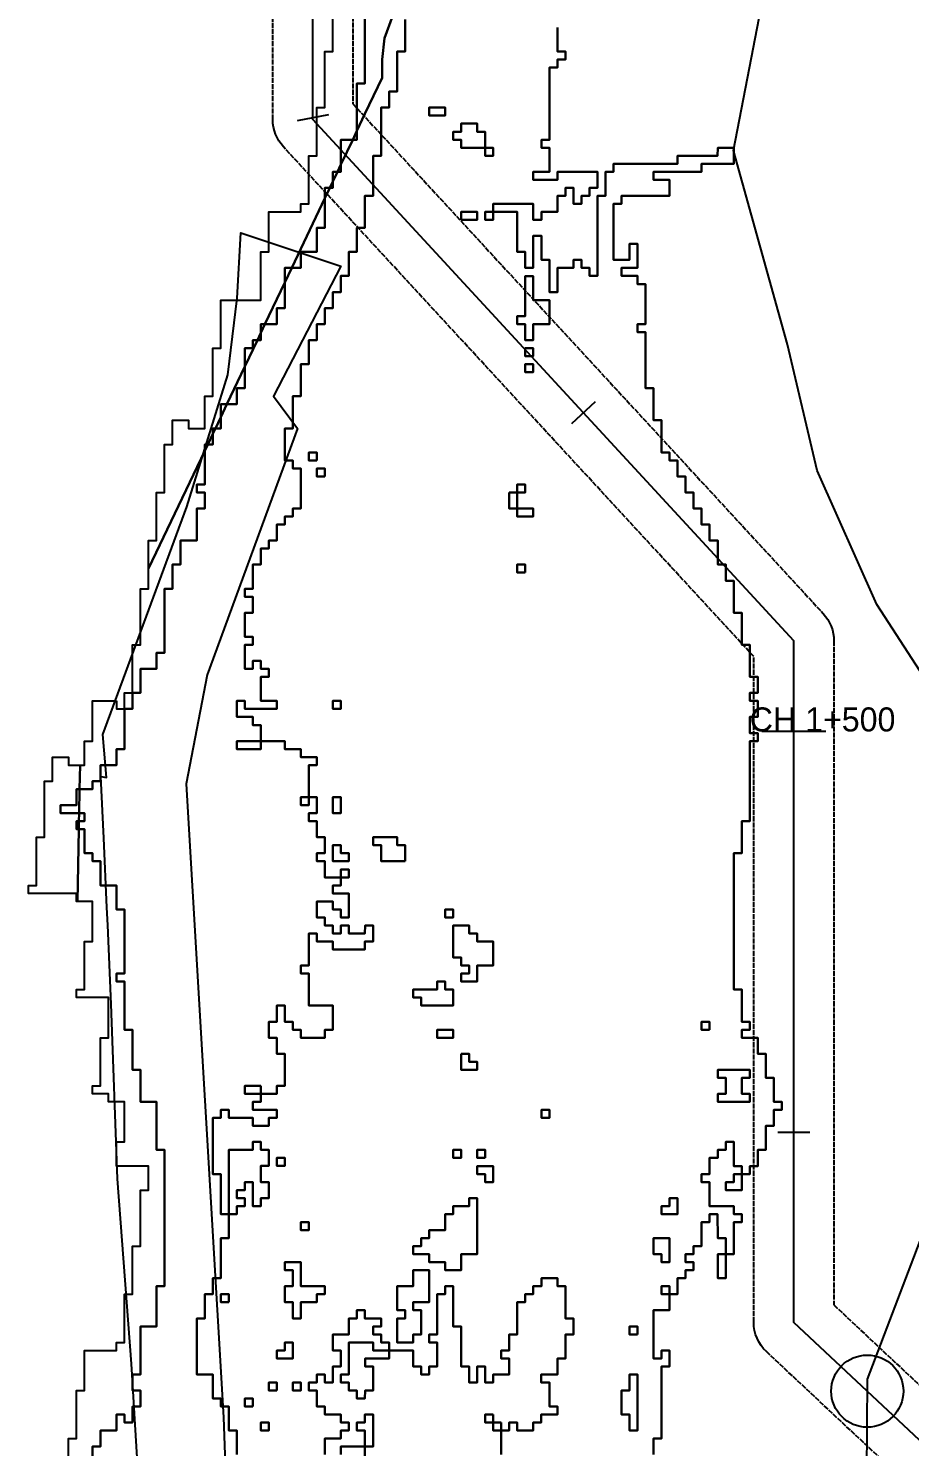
# Model space of a CAD drawing. Header units: metres. Extents: x 553506 to 563855, y 142925 to 150243.
# Drawn here: x 554174 to 554393.9, y 144444 to 144797.8 of the extents above; entities that cross this region are included whole.
import ezdxf

# ---------------------------------------------------------------- set-up
doc = ezdxf.new("R2010")
doc.units = ezdxf.units.M
doc.linetypes.add('DASHED', pattern=[1.524, 1.27, -0.254])
for name, color, linetype in [('C-ANCIENT_WOODLAND', 94, 'Continuous'), ('C-FLOOD_ZONE_3', 150, 'Continuous'), ('C-WATERWAYS', 5, 'Continuous'), ('E-132KV-UGC-CHAINAGE', 7, 'Continuous'), ('E-132KV-UGC-CROSSINGS', 6, 'Continuous'), ('E-132KV-UGC-ROUTE', 1, 'Continuous'), ('E-132KV-UGC-SWATHE', 4, 'DASHED')]:
    doc.layers.add(name, color=color, linetype=linetype)

msp = doc.modelspace()

# ---------------------------------------------------------------- linework, layer by layer
at = {"layer": 'C-ANCIENT_WOODLAND'}
msp.add_lwpolyline([(554206.5, 144353.3), (554199.7, 144464.69), (554196.26, 144510.78), (554194.66, 144554.38), (554193.8, 144574.08), (554193.61, 144578.46), (554192.86, 144595.78), (554192.08, 144611.18), (554193.46, 144610.88), (554192.5911, 144621.6729), (554213.5124, 144678.4085), (554223.7957, 144711.386), (554226.0639, 144730.44), (554227.0596, 144746.7705), (554251.96, 144738.48), (554235.1428, 144706.0671), (554241.1802, 144697.932), (554218.5987, 144636.5569), (554213.3876, 144609.3434), (554222.6518, 144451.2734), (554222.6518, 144451.2734), (554224.9679, 144388.7402)], dxfattribs=at)
at = {"layer": 'C-FLOOD_ZONE_3'}
for points in [[(554262, 144808), (554262, 144810), (554266, 144810), (554266, 144814), (554267.8623, 144814), (554267.661, 144810), (554267.66, 144809.98), (554266.6798, 144806.7065), (554265.29, 144803.17), (554264.9559, 144800.9646), (554262.89, 144795.36), (554262.3, 144789.99), (554262.3, 144785.4389), (554258, 144776.409), (554256, 144772.2091), (554256, 144784), (554258, 144784), (554258, 144802), (554258, 144808), (554260, 144808), (554262, 144808)], [(554277.999, 144776.001), (554277.999, 144777.999), (554274.001, 144777.999), (554274.001, 144776.001), (554277.999, 144776.001)], [(554277.999, 144777.999), (554277.999, 144776.001), (554274.001, 144776.001), (554274.001, 144777.999), (554277.999, 144777.999)], [(554285.9994, 144771.9994), (554285.999, 144773.999), (554282.001, 144773.999), (554282.0006, 144771.9994), (554280.001, 144771.999), (554280.001, 144770.001), (554282.0006, 144770.0006), (554282.001, 144768.001), (554288, 144768), (554287.999, 144771.999), (554285.9994, 144771.9994)], [(554285.999, 144773.999), (554285.9994, 144771.9994), (554287.999, 144771.999), (554288, 144768), (554282.001, 144768.001), (554282.0006, 144770.0006), (554280.001, 144770.001), (554280.001, 144771.999), (554282.0006, 144771.9994), (554282.001, 144773.999), (554285.999, 144773.999)], [(554252, 144764), (554252, 144770), (554254.9481, 144770), (554252.0909, 144764), (554252, 144763.8092), (554252, 144764)], [(554256, 144772.2091), (554256, 144772), (554256, 144770), (554254.9481, 144770), (554256, 144772.2091)], [(554288.001, 144766.001), (554289.999, 144766.001), (554289.999, 144767.999), (554288, 144768), (554288.001, 144766.001)], [(554289.999, 144767.999), (554289.999, 144766.001), (554288.001, 144766.001), (554288, 144768), (554289.999, 144767.999)], [(554252, 144763.8092), (554252, 144762), (554251.1385, 144762), (554252, 144763.8092)], [(554250, 144759.6092), (554250, 144758), (554249.2337, 144758), (554250, 144759.6092)], [(554250, 144759.6092), (554250, 144762), (554251.1385, 144762), (554250, 144759.6092)], [(554248, 144758), (554249.2337, 144758), (554248, 144755.4092), (554248, 144758)], [(554248, 144755.4092), (554248, 144750), (554248, 144748), (554246, 144748), (554246, 144742), (554242, 144742), (554242, 144738), (554239.7098, 144738), (554248, 144755.4092)], [(554285.999, 144750.001), (554285.999, 144751.999), (554282.001, 144751.999), (554282.001, 144750.001), (554285.999, 144750.001)], [(554282.001, 144751.999), (554285.999, 144751.999), (554285.999, 144750.001), (554282.001, 144750.001), (554282.001, 144751.999)], [(554288.001, 144751.999), (554288.001, 144750.001), (554289.999, 144750.001), (554290, 144752), (554288.001, 144751.999)], [(554289.999, 144750.001), (554288.001, 144750.001), (554288.001, 144751.999), (554290, 144752), (554289.999, 144750.001)], [(554239.7098, 144738), (554238, 144734.4095), (554238, 144738), (554239.7098, 144738)], [(554296.001, 144724.001), (554298.0006, 144724.0006), (554298.001, 144720.001), (554299.999, 144720.001), (554299.9994, 144724.0006), (554303.999, 144724.001), (554303.999, 144729.999), (554299.9994, 144729.9994), (554299.999, 144735.999), (554298.001, 144735.999), (554298.0006, 144725.9994), (554296.001, 144725.999), (554296.001, 144724.001)], [(554296.001, 144725.999), (554298.0006, 144725.9994), (554298.001, 144735.999), (554299.999, 144735.999), (554299.9994, 144729.9994), (554303.999, 144729.999), (554303.999, 144724.001), (554299.9994, 144724.0006), (554299.999, 144720.001), (554298.001, 144720.001), (554298.0006, 144724.0006), (554296.001, 144724.001), (554296.001, 144725.999)], [(554233.043, 144724), (554238, 144734.4095), (554238, 144728), (554236, 144728), (554236, 144724), (554233.043, 144724)], [(554232, 144721.8096), (554232, 144724), (554233.043, 144724), (554232, 144721.8096)], [(554232, 144721.8096), (554232, 144720), (554231.1383, 144720), (554232, 144721.8096)], [(554231.1383, 144720), (554228, 144713.4097), (554228, 144718), (554230, 144718), (554230, 144720), (554231.1383, 144720)], [(554299.999, 144716.001), (554299.999, 144717.999), (554298.001, 144717.999), (554298.001, 144716.001), (554299.999, 144716.001)], [(554299.999, 144717.999), (554299.999, 144716.001), (554298.001, 144716.001), (554298.001, 144717.999), (554299.999, 144717.999)], [(554223.5191, 144704), (554228, 144713.4097), (554228, 144708), (554226, 144708), (554226, 144704), (554223.5191, 144704)], [(554299.999, 144712.001), (554299.999, 144713.999), (554298.001, 144713.999), (554298.001, 144712.001), (554299.999, 144712.001)], [(554298.001, 144713.999), (554299.999, 144713.999), (554299.999, 144712.001), (554298.001, 144712.001), (554298.001, 144713.999)], [(554223.5191, 144704), (554222, 144700.8099), (554222, 144704), (554223.5191, 144704)], [(554222, 144700.8099), (554222, 144698), (554220.6619, 144698), (554222, 144700.8099)], [(554220, 144696.6099), (554220, 144694), (554218.7572, 144694), (554220, 144696.6099)], [(554220, 144698), (554220.6619, 144698), (554220, 144696.6099), (554220, 144698)], [(554208, 144658), (554208, 144648), (554208, 144642), (554206, 144642), (554206, 144638), (554202, 144638), (554202, 144632), (554200, 144632), (554200, 144644), (554202, 144644), (554202, 144658), (554204, 144658), (554204, 144663.0103), (554218, 144692.41), (554218, 144684), (554216, 144684), (554216, 144682), (554218, 144682), (554218, 144678), (554216, 144678), (554216, 144670), (554212, 144670), (554212, 144664), (554210, 144664), (554210, 144658), (554208, 144658)], [(554218, 144692.41), (554218, 144694), (554218.7572, 144694), (554218, 144692.41)], [(554245.999, 144690.001), (554245.999, 144691.999), (554244.001, 144691.999), (554244.001, 144690.001), (554245.999, 144690.001)], [(554245.999, 144690.001), (554244.001, 144690.001), (554244.001, 144691.999), (554245.999, 144691.999), (554245.999, 144690.001)], [(554247.999, 144686.001), (554247.999, 144687.999), (554246.001, 144687.999), (554246.001, 144686.001), (554247.999, 144686.001)], [(554247.999, 144686.001), (554246.001, 144686.001), (554246.001, 144687.999), (554247.999, 144687.999), (554247.999, 144686.001)], [(554294.001, 144681.999), (554294.001, 144678.001), (554296, 144678), (554296, 144682), (554294.001, 144681.999)], [(554294.001, 144681.999), (554296, 144682), (554296, 144678), (554294.001, 144678.001), (554294.001, 144681.999)], [(554296.001, 144683.999), (554296, 144682), (554297.999, 144682.001), (554297.999, 144683.999), (554296.001, 144683.999)], [(554297.999, 144683.999), (554297.999, 144682.001), (554296, 144682), (554296.001, 144683.999), (554297.999, 144683.999)], [(554296.001, 144676.001), (554299.999, 144676.001), (554299.999, 144677.999), (554296, 144678), (554296.001, 144676.001)], [(554296, 144678), (554299.999, 144677.999), (554299.999, 144676.001), (554296.001, 144676.001), (554296, 144678)], [(554297.999, 144662.001), (554297.999, 144663.999), (554296.001, 144663.999), (554296.001, 144662.001), (554297.999, 144662.001)], [(554297.999, 144662.001), (554296.001, 144662.001), (554296.001, 144663.999), (554297.999, 144663.999), (554297.999, 144662.001)], [(554200, 144632), (554200, 144628), (554198, 144628), (554198, 144632), (554200, 144632)], [(554196, 144630), (554196, 144628), (554198, 144628), (554198, 144622), (554198, 144618), (554196, 144618), (554196, 144614), (554192, 144614), (554192, 144610), (554190, 144610), (554190, 144608), (554186.7834, 144608), (554186.8946, 144614), (554188, 144614), (554188, 144620), (554190, 144620), (554190, 144622), (554190, 144630), (554196, 144630)], [(554251.999, 144628.001), (554251.999, 144629.999), (554250.001, 144629.999), (554250.001, 144628.001), (554251.999, 144628.001)], [(554250.001, 144629.999), (554251.999, 144629.999), (554251.999, 144628.001), (554250.001, 144628.001), (554250.001, 144629.999)], [(554232, 144620), (554232.0006, 144617.9994), (554225.9994, 144617.9994), (554225.9994, 144620.0006), (554232, 144620)], [(554225.9994, 144620.0006), (554225.9994, 144617.9994), (554232.0006, 144617.9994), (554232, 144620), (554225.9994, 144620.0006)], [(554186.5982, 144598), (554186.2649, 144580), (554186, 144580), (554186, 144582), (554174, 144582), (554174, 144584), (554176, 144584), (554176, 144596), (554178, 144596), (554178, 144608), (554178, 144610), (554180, 144610), (554180, 144616), (554184, 144616), (554184, 144614), (554186.8946, 144614), (554186.7834, 144608), (554186, 144608), (554186, 144604), (554182, 144604), (554182, 144602), (554186.6723, 144602), (554186.6353, 144600), (554186, 144600), (554186, 144598), (554186.5982, 144598)], [(554182, 144604), (554186, 144604), (554186, 144608), (554186.7834, 144608), (554186.6723, 144602), (554182, 144602), (554182, 144604)], [(554244, 144606), (554244.0006, 144603.9994), (554241.9994, 144603.9994), (554241.9994, 144606.0006), (554244, 144606)], [(554241.9994, 144606.0006), (554241.9994, 144603.9994), (554244.0006, 144603.9994), (554244, 144606), (554241.9994, 144606.0006)], [(554251.999, 144602.001), (554251.999, 144605.999), (554250.001, 144605.999), (554250.001, 144602.001), (554251.999, 144602.001)], [(554251.999, 144605.999), (554251.999, 144602.001), (554250.001, 144602.001), (554250.001, 144605.999), (554251.999, 144605.999)], [(554186.6723, 144602), (554188, 144602), (554188, 144600), (554186.6353, 144600), (554186.6723, 144602)], [(554186.5982, 144598), (554186, 144598), (554186, 144600), (554186.6353, 144600), (554186.5982, 144598)], [(554250.001, 144593.999), (554250.001, 144590.001), (554253.999, 144590.001), (554253.999, 144591.999), (554251.9994, 144591.9994), (554251.999, 144593.999), (554250.001, 144593.999)], [(554251.9994, 144591.9994), (554253.999, 144591.999), (554253.999, 144590.001), (554250.001, 144590.001), (554250.001, 144593.999), (554251.999, 144593.999), (554251.9994, 144591.9994)], [(554267.999, 144590.001), (554267.999, 144593.999), (554265.9994, 144593.9994), (554265.999, 144595.999), (554260.001, 144595.999), (554260.001, 144594.001), (554262.0006, 144594.0006), (554262.001, 144590.001), (554267.999, 144590.001)], [(554267.999, 144590.001), (554262.001, 144590.001), (554262.0006, 144594.0006), (554260.001, 144594.001), (554260.001, 144595.999), (554265.999, 144595.999), (554265.9994, 144593.9994), (554267.999, 144593.999), (554267.999, 144590.001)], [(554253.999, 144586.001), (554253.999, 144587.999), (554252.001, 144587.999), (554252, 144586), (554253.999, 144586.001)], [(554253.999, 144587.999), (554253.999, 144586.001), (554252, 144586), (554252.001, 144587.999), (554253.999, 144587.999)], [(554279.999, 144576.001), (554279.999, 144577.999), (554278.001, 144577.999), (554278.001, 144576.001), (554279.999, 144576.001)], [(554279.999, 144577.999), (554279.999, 144576.001), (554278.001, 144576.001), (554278.001, 144577.999), (554279.999, 144577.999)], [(554289.999, 144569.999), (554285.9994, 144569.9994), (554285.999, 144571.999), (554283.9994, 144571.9994), (554283.999, 144573.999), (554280.001, 144573.999), (554280.001, 144566.001), (554282.0006, 144566.0006), (554282.001, 144564.001), (554284.0006, 144564.0006), (554284.0006, 144561.9994), (554282.001, 144561.999), (554282.001, 144560.001), (554285.999, 144560.001), (554285.9994, 144564.0006), (554289.999, 144564.001), (554289.999, 144569.999)], [(554280.001, 144573.999), (554283.999, 144573.999), (554283.9994, 144571.9994), (554285.999, 144571.999), (554285.9994, 144569.9994), (554289.999, 144569.999), (554289.999, 144564.001), (554285.9994, 144564.0006), (554285.999, 144560.001), (554282.001, 144560.001), (554282.001, 144561.999), (554284.0006, 144561.9994), (554284.0006, 144564.0006), (554282.001, 144564.001), (554282.0006, 144566.0006), (554280.001, 144566.001), (554280.001, 144573.999)], [(554270.001, 144556.001), (554272.0006, 144556.0006), (554272.001, 144554.001), (554279.999, 144554.001), (554279.999, 144557.999), (554277.9994, 144557.9994), (554277.999, 144559.999), (554276.001, 144559.999), (554276.0006, 144557.9994), (554270.001, 144557.999), (554270.001, 144556.001)], [(554277.999, 144559.999), (554277.9994, 144557.9994), (554279.999, 144557.999), (554279.999, 144554.001), (554272.001, 144554.001), (554272.0006, 144556.0006), (554270.001, 144556.001), (554270.001, 144557.999), (554276.0006, 144557.9994), (554276.001, 144559.999), (554277.999, 144559.999)], [(554279.999, 144546.001), (554279.999, 144547.999), (554276.001, 144547.999), (554276.001, 144546.001), (554279.999, 144546.001)], [(554279.999, 144547.999), (554279.999, 144546.001), (554276.001, 144546.001), (554276.001, 144547.999), (554279.999, 144547.999)], [(554343.999, 144548.001), (554343.999, 144549.999), (554342.001, 144549.999), (554342.001, 144548.001), (554343.999, 144548.001)], [(554343.999, 144548.001), (554342.001, 144548.001), (554342.001, 144549.999), (554343.999, 144549.999), (554343.999, 144548.001)], [(554282.001, 144541.999), (554282.001, 144538.001), (554285.999, 144538.001), (554285.999, 144539.999), (554283.9994, 144539.9994), (554283.999, 144541.999), (554282.001, 144541.999)], [(554282.001, 144541.999), (554283.999, 144541.999), (554283.9994, 144539.9994), (554285.999, 144539.999), (554285.999, 144538.001), (554282.001, 144538.001), (554282.001, 144541.999)], [(554346.001, 144531.999), (554346.001, 144530.001), (554353.999, 144530.001), (554353.999, 144531.999), (554351.9994, 144531.9994), (554351.9994, 144536.0006), (554353.999, 144536.001), (554353.999, 144537.999), (554346.001, 144537.999), (554346.001, 144536.001), (554348.0006, 144536.0006), (554348.0006, 144531.9994), (554346.001, 144531.999)], [(554346.001, 144536.001), (554346.001, 144537.999), (554353.999, 144537.999), (554353.999, 144536.001), (554351.9994, 144536.0006), (554351.9994, 144531.9994), (554353.999, 144531.999), (554353.999, 144530.001), (554346.001, 144530.001), (554346.001, 144531.999), (554348.0006, 144531.9994), (554348.0006, 144536.0006), (554346.001, 144536.001)], [(554232.0006, 144534.0006), (554232, 144532), (554227.9994, 144531.9994), (554227.9994, 144534.0006), (554232.0006, 144534.0006)], [(554232.0006, 144534.0006), (554227.9994, 144534.0006), (554227.9994, 144531.9994), (554232, 144532), (554232.0006, 144534.0006)], [(554303.999, 144526.001), (554303.999, 144527.999), (554302.001, 144527.999), (554302.001, 144526.001), (554303.999, 144526.001)], [(554303.999, 144527.999), (554303.999, 144526.001), (554302.001, 144526.001), (554302.001, 144527.999), (554303.999, 144527.999)], [(554225.999, 144502.001), (554225.9994, 144504.0006), (554227.999, 144504.001), (554227.999, 144505.999), (554225.9994, 144505.9994), (554225.9994, 144508.0006), (554227.999, 144508.001), (554227.9994, 144510.0006), (554230.0006, 144510.0006), (554230.001, 144504.001), (554231.999, 144504.001), (554231.9994, 144506.0006), (554233.999, 144506.001), (554233.999, 144509.999), (554231.9994, 144509.9994), (554231.9994, 144514.0006), (554233.999, 144514.001), (554233.999, 144517.999), (554231.9994, 144517.9994), (554231.999, 144519.999), (554230.001, 144519.999), (554230.0006, 144517.9994), (554224.001, 144517.999), (554224, 144502), (554225.999, 144502.001)], [(554227.999, 144505.999), (554227.999, 144504.001), (554225.9994, 144504.0006), (554225.999, 144502.001), (554224, 144502), (554224.001, 144517.999), (554230.0006, 144517.9994), (554230.001, 144519.999), (554231.999, 144519.999), (554231.9994, 144517.9994), (554233.999, 144517.999), (554233.999, 144514.001), (554231.9994, 144514.0006), (554231.9994, 144509.9994), (554233.999, 144509.999), (554233.999, 144506.001), (554231.9994, 144506.0006), (554231.999, 144504.001), (554230.001, 144504.001), (554230.0006, 144510.0006), (554227.9994, 144510.0006), (554227.999, 144508.001), (554225.9994, 144508.0006), (554225.9994, 144505.9994), (554227.999, 144505.999)], [(554237.999, 144514.001), (554237.999, 144515.999), (554236.001, 144515.999), (554236.001, 144514.001), (554237.999, 144514.001)], [(554237.999, 144515.999), (554237.999, 144514.001), (554236.001, 144514.001), (554236.001, 144515.999), (554237.999, 144515.999)], [(554281.999, 144516.001), (554281.999, 144517.999), (554280.001, 144517.999), (554280.001, 144516.001), (554281.999, 144516.001)], [(554281.999, 144517.999), (554281.999, 144516.001), (554280.001, 144516.001), (554280.001, 144517.999), (554281.999, 144517.999)], [(554287.999, 144516.001), (554287.999, 144517.999), (554286.001, 144517.999), (554286.001, 144516.001), (554287.999, 144516.001)], [(554287.999, 144516.001), (554286.001, 144516.001), (554286.001, 144517.999), (554287.999, 144517.999), (554287.999, 144516.001)], [(554289.999, 144510.001), (554289.999, 144513.999), (554286.001, 144513.999), (554286.001, 144512.001), (554288.0006, 144512.0006), (554288.001, 144510.001), (554289.999, 144510.001)], [(554289.999, 144513.999), (554289.999, 144510.001), (554288.001, 144510.001), (554288.0006, 144512.0006), (554286.001, 144512.001), (554286.001, 144513.999), (554289.999, 144513.999)], [(554349.999, 144510.001), (554349.9994, 144512.0006), (554352, 144512), (554352.0006, 144507.9994), (554347.9994, 144507.9994), (554347.9994, 144510.0006), (554349.999, 144510.001)], [(554349.9994, 144512.0006), (554349.999, 144510.001), (554347.9994, 144510.0006), (554347.9994, 144507.9994), (554352.0006, 144507.9994), (554352, 144512), (554349.9994, 144512.0006)], [(554285.999, 144505.999), (554284.001, 144505.999), (554284.0006, 144503.9994), (554280.001, 144503.999), (554280.0006, 144501.9994), (554278.001, 144501.999), (554278.0006, 144497.9994), (554274.001, 144497.999), (554274.0006, 144495.9994), (554272.001, 144495.999), (554272.0006, 144493.9994), (554270.001, 144493.999), (554270.001, 144492.001), (554274.0006, 144492.0006), (554274.001, 144490.001), (554278.0006, 144490.0006), (554278.001, 144488.001), (554281.999, 144488.001), (554281.9994, 144492.0006), (554285.999, 144492.001), (554285.999, 144505.999)], [(554274.0006, 144495.9994), (554274.001, 144497.999), (554278.0006, 144497.9994), (554278.001, 144501.999), (554280.0006, 144501.9994), (554280.001, 144503.999), (554284.0006, 144503.9994), (554284.001, 144505.999), (554285.999, 144505.999), (554285.999, 144492.001), (554281.9994, 144492.0006), (554281.999, 144488.001), (554278.001, 144488.001), (554278.0006, 144490.0006), (554274.001, 144490.001), (554274.0006, 144492.0006), (554270.001, 144492.001), (554270.001, 144493.999), (554272.0006, 144493.9994), (554272.001, 144495.999), (554274.0006, 144495.9994)], [(554332.001, 144502.001), (554335.999, 144502.001), (554335.999, 144505.999), (554334.001, 144505.999), (554334.0006, 144503.9994), (554332.001, 144503.999), (554332.001, 144502.001)], [(554335.999, 144505.999), (554335.999, 144502.001), (554332.001, 144502.001), (554332.001, 144503.999), (554334.0006, 144503.9994), (554334.001, 144505.999), (554335.999, 144505.999)], [(554243.999, 144498.001), (554243.999, 144499.999), (554242.001, 144499.999), (554242.001, 144498.001), (554243.999, 144498.001)], [(554243.999, 144499.999), (554243.999, 144498.001), (554242.001, 144498.001), (554242.001, 144499.999), (554243.999, 144499.999)], [(554333.999, 144490.001), (554333.999, 144495.999), (554330.001, 144495.999), (554330.001, 144492.001), (554332.0006, 144492.0006), (554332.001, 144490.001), (554333.999, 144490.001)], [(554330.001, 144495.999), (554333.999, 144495.999), (554333.999, 144490.001), (554332.001, 144490.001), (554332.0006, 144492.0006), (554330.001, 144492.001), (554330.001, 144495.999)], [(554348, 144492), (554348.0006, 144485.9994), (554345.9994, 144485.9994), (554345.9994, 144492.0006), (554348, 144492)], [(554345.9994, 144492.0006), (554345.9994, 144485.9994), (554348.0006, 144485.9994), (554348, 144492), (554345.9994, 144492.0006)], [(554238.001, 144483.999), (554238.001, 144480.001), (554240.0006, 144480.0006), (554240.001, 144476.001), (554241.999, 144476.001), (554241.9994, 144480.0006), (554245.999, 144480.001), (554245.9994, 144482.0006), (554247.999, 144482.001), (554247.999, 144483.999), (554241.9994, 144483.9994), (554241.999, 144489.999), (554238.001, 144489.999), (554238.001, 144488.001), (554240.0006, 144488.0006), (554240.0006, 144483.9994), (554238.001, 144483.999)], [(554240.001, 144476.001), (554240.0006, 144480.0006), (554238.001, 144480.001), (554238.001, 144483.999), (554240.0006, 144483.9994), (554240.0006, 144488.0006), (554238.001, 144488.001), (554238.001, 144489.999), (554241.999, 144489.999), (554241.9994, 144483.9994), (554247.999, 144483.999), (554247.999, 144482.001), (554245.9994, 144482.0006), (554245.999, 144480.001), (554241.9994, 144480.0006), (554241.999, 144476.001), (554240.001, 144476.001)], [(554266.001, 144478.001), (554268.0006, 144478.0006), (554268.0006, 144475.9994), (554266.001, 144475.999), (554266.001, 144470.001), (554269.999, 144470.001), (554269.9994, 144472.0006), (554271.999, 144472.001), (554271.999, 144477.999), (554269.9994, 144477.9994), (554269.9994, 144480.0006), (554273.999, 144480.001), (554273.999, 144487.999), (554270.001, 144487.999), (554270.0006, 144483.9994), (554266.001, 144483.999), (554266.001, 144478.001)], [(554266.001, 144470.001), (554266.001, 144475.999), (554268.0006, 144475.9994), (554268.0006, 144478.0006), (554266.001, 144478.001), (554266.001, 144483.999), (554270.0006, 144483.9994), (554270.001, 144487.999), (554273.999, 144487.999), (554273.999, 144480.001), (554269.9994, 144480.0006), (554269.9994, 144477.9994), (554271.999, 144477.999), (554271.999, 144472.001), (554269.9994, 144472.0006), (554269.999, 144470.001), (554266.001, 144470.001)], [(554333.999, 144483.999), (554332.001, 144483.999), (554332.001, 144482.001), (554334, 144482), (554333.999, 144483.999)], [(554334, 144482), (554332.001, 144482.001), (554332.001, 144483.999), (554333.999, 144483.999), (554334, 144482)], [(554223.999, 144480.001), (554223.999, 144481.999), (554222.001, 144481.999), (554222.001, 144480.001), (554223.999, 144480.001)], [(554223.999, 144480.001), (554222.001, 144480.001), (554222.001, 144481.999), (554223.999, 144481.999), (554223.999, 144480.001)], [(554325.999, 144472.001), (554325.999, 144473.999), (554324.001, 144473.999), (554324.001, 144472.001), (554325.999, 144472.001)], [(554325.999, 144472.001), (554324.001, 144472.001), (554324.001, 144473.999), (554325.999, 144473.999), (554325.999, 144472.001)], [(554236.001, 144466.001), (554239.999, 144466.001), (554239.999, 144469.999), (554238.001, 144469.999), (554238.0006, 144467.9994), (554236.001, 144467.999), (554236.001, 144466.001)], [(554238.001, 144469.999), (554239.999, 144469.999), (554239.999, 144466.001), (554236.001, 144466.001), (554236.001, 144467.999), (554238.0006, 144467.9994), (554238.001, 144469.999)], [(554253.9994, 144457.9994), (554253.999, 144459.999), (554251.9994, 144459.9994), (554251.9994, 144462.0006), (554253.999, 144462.001), (554253.9994, 144470.0006), (554260.0006, 144470.0006), (554260.001, 144468.001), (554264, 144468), (554264.0006, 144465.9994), (554258.001, 144465.999), (554258.001, 144464.001), (554260.0006, 144464.0006), (554260.0006, 144457.9994), (554258.001, 144457.999), (554258.0006, 144455.9994), (554255.9994, 144455.9994), (554255.999, 144457.999), (554253.9994, 144457.9994)], [(554260.001, 144468.001), (554260.0006, 144470.0006), (554253.9994, 144470.0006), (554253.999, 144462.001), (554251.9994, 144462.0006), (554251.9994, 144459.9994), (554253.999, 144459.999), (554253.9994, 144457.9994), (554255.999, 144457.999), (554255.9994, 144455.9994), (554258.0006, 144455.9994), (554258.001, 144457.999), (554260.0006, 144457.9994), (554260.0006, 144464.0006), (554258.001, 144464.001), (554258.001, 144465.999), (554264.0006, 144465.9994), (554264, 144468), (554260.001, 144468.001)], [(554235.999, 144458.001), (554235.999, 144459.999), (554234.001, 144459.999), (554234.001, 144458.001), (554235.999, 144458.001)], [(554235.999, 144458.001), (554234.001, 144458.001), (554234.001, 144459.999), (554235.999, 144459.999), (554235.999, 144458.001)], [(554241.999, 144458.001), (554241.999, 144459.999), (554240.001, 144459.999), (554240.001, 144458.001), (554241.999, 144458.001)], [(554240.001, 144459.999), (554241.999, 144459.999), (554241.999, 144458.001), (554240.001, 144458.001), (554240.001, 144459.999)], [(554325.999, 144448.001), (554325.999, 144461.999), (554324.001, 144461.999), (554324.0006, 144457.9994), (554322.001, 144457.999), (554322.001, 144452.001), (554324.0006, 144452.0006), (554324.001, 144448.001), (554325.999, 144448.001)], [(554325.999, 144461.999), (554325.999, 144448.001), (554324.001, 144448.001), (554324.0006, 144452.0006), (554322.001, 144452.001), (554322.001, 144457.999), (554324.0006, 144457.9994), (554324.001, 144461.999), (554325.999, 144461.999)], [(554229.999, 144454.001), (554229.999, 144455.999), (554228.001, 144455.999), (554228.001, 144454.001), (554229.999, 144454.001)], [(554229.999, 144454.001), (554228.001, 144454.001), (554228.001, 144455.999), (554229.999, 144455.999), (554229.999, 144454.001)], [(554257.999, 144447.999), (554255.9994, 144447.9994), (554255.9994, 144450.0006), (554257.999, 144450.001), (554257.9994, 144452.0006), (554260.0006, 144452.0006), (554260.0006, 144443.9994), (554258, 144444), (554257.999, 144447.999)], [(554260.0006, 144443.9994), (554260.0006, 144452.0006), (554257.9994, 144452.0006), (554257.999, 144450.001), (554255.9994, 144450.0006), (554255.9994, 144447.9994), (554257.999, 144447.999), (554258, 144444), (554260.0006, 144443.9994)], [(554290.0006, 144452.0006), (554290, 144450), (554287.9994, 144449.9994), (554287.9994, 144452.0006), (554290.0006, 144452.0006)], [(554290.0006, 144452.0006), (554287.9994, 144452.0006), (554287.9994, 144449.9994), (554290, 144450), (554290.0006, 144452.0006)], [(554233.999, 144448.001), (554233.999, 144449.999), (554232.001, 144449.999), (554232.001, 144448.001), (554233.999, 144448.001)], [(554232.001, 144449.999), (554233.999, 144449.999), (554233.999, 144448.001), (554232.001, 144448.001), (554232.001, 144449.999)], [(554292.0006, 144450.0006), (554292, 144448), (554289.9994, 144447.9994), (554290, 144450), (554292.0006, 144450.0006)], [(554292.0006, 144450.0006), (554290, 144450), (554289.9994, 144447.9994), (554292, 144448), (554292.0006, 144450.0006)]]:
    msp.add_lwpolyline(points, close=True, dxfattribs=at)
for points in [[(554258, 144802), (554258, 144784), (554256, 144784), (554256, 144772.2091), (554254.9481, 144770), (554252, 144770), (554252, 144764), (554252, 144763.8092), (554251.1385, 144762), (554250, 144762), (554250, 144759.6092), (554249.2337, 144758), (554248, 144758), (554248, 144755.4092), (554239.7098, 144738), (554238, 144738), (554238, 144734.4095), (554233.043, 144724), (554232, 144724), (554232, 144721.8096), (554231.1383, 144720), (554230, 144720), (554230, 144718), (554228, 144718), (554228, 144713.4097), (554223.5191, 144704), (554222, 144704), (554222, 144700.8099), (554220.6619, 144698), (554220, 144698), (554220, 144696.6099), (554218.7572, 144694), (554218, 144694), (554218, 144692.41), (554204, 144663.0103), (554204, 144668), (554204, 144670), (554206, 144670), (554206, 144682), (554208, 144682), (554208, 144694), (554210, 144694), (554210, 144700), (554214, 144700), (554214, 144698), (554218, 144698), (554218, 144706), (554220, 144706), (554220, 144714), (554220, 144718), (554222, 144718), (554222, 144730), (554224, 144730), (554232, 144730), (554232, 144736), (554232, 144742), (554234, 144742), (554234, 144752), (554242, 144752), (554242, 144752), (554242, 144754), (554244, 144754), (554244, 144766), (554246, 144766), (554246, 144778), (554248, 144778), (554248, 144792), (554250, 144792), (554250, 144804)], [(554190, 144430), (554190, 144444), (554192, 144444), (554192, 144448), (554196, 144448), (554196, 144452), (554198, 144452), (554198, 144450), (554200, 144450), (554200, 144454), (554202, 144454), (554202, 144458), (554200, 144458), (554200, 144462), (554202, 144462), (554202, 144474), (554206, 144474), (554206, 144484), (554208, 144484), (554208, 144518), (554206, 144518), (554206, 144530), (554202, 144530), (554202, 144538), (554200, 144538), (554200, 144548), (554198, 144548), (554198, 144560), (554196, 144560), (554196, 144562), (554198, 144562), (554198, 144578), (554196, 144578), (554196, 144584), (554192, 144584), (554192, 144590), (554190, 144590), (554190, 144592), (554188, 144592), (554188, 144598), (554186.5982, 144598), (554186.6353, 144600), (554188, 144600), (554188, 144602), (554186.6723, 144602), (554186.7834, 144608), (554190, 144608), (554190, 144610), (554192, 144610), (554192, 144614), (554196, 144614), (554196, 144618), (554198, 144618), (554198, 144622), (554198, 144628), (554200, 144628), (554200, 144632), (554202, 144632), (554202, 144638), (554206, 144638), (554206, 144642), (554208, 144642), (554208, 144648), (554208, 144658), (554210, 144658), (554210, 144664), (554212, 144664), (554212, 144670), (554216, 144670), (554216, 144678), (554218, 144678), (554218, 144682), (554216, 144682), (554216, 144684), (554218, 144684), (554218, 144692.41), (554218.7572, 144694), (554220, 144694), (554220, 144696.6099), (554220.6619, 144698), (554222, 144698), (554222, 144700.8099), (554223.5191, 144704), (554226, 144704), (554226, 144708), (554228, 144708), (554228, 144713.4097), (554231.1383, 144720), (554232, 144720), (554232, 144721.8096), (554233.043, 144724), (554236, 144724), (554236, 144728), (554238, 144728), (554238, 144734.4095), (554239.7098, 144738), (554242, 144738), (554242, 144742), (554246, 144742), (554246, 144748), (554248, 144748), (554248, 144750), (554248, 144755.4092), (554249.2337, 144758), (554250, 144758), (554250, 144759.6092), (554251.1385, 144762), (554252, 144762), (554252, 144763.8092), (554252.0909, 144764), (554254.9481, 144770), (554256, 144770), (554256, 144772), (554256, 144772.2091), (554258, 144776.409), (554262.3, 144785.4389), (554262.3, 144789.99), (554262.89, 144795.36), (554264.9559, 144800.9646)], [(554225.9994, 144441.9994), (554225.999, 144447.999), (554223.9994, 144447.9994), (554223.999, 144453.999), (554221.9994, 144453.9994), (554221.999, 144455.999), (554219.9994, 144455.9994), (554219.999, 144461.999), (554215.9994, 144461.9994), (554215.9994, 144476.0006), (554217.999, 144476.001), (554217.9994, 144482.0006), (554219.999, 144482.001), (554219.9994, 144486.0006), (554221.999, 144486.001), (554221.9994, 144496.0006), (554223.999, 144496.001), (554224, 144502), (554221.9994, 144501.9994), (554221.999, 144511.999), (554219.9994, 144511.9994), (554219.9994, 144526.0006), (554221.999, 144526.001), (554221.9994, 144528.0006), (554224.0006, 144528.0006), (554224.001, 144526.001), (554230.0006, 144526.0006), (554230.001, 144524.001), (554233.999, 144524.001), (554233.9994, 144526.0006), (554235.999, 144526.001), (554235.999, 144527.999), (554229.9994, 144527.9994), (554229.9994, 144530.0006), (554231.999, 144530.001), (554232, 144532), (554235.999, 144532.001), (554235.9994, 144534.0006), (554237.999, 144534.001), (554237.999, 144541.999), (554235.9994, 144541.9994), (554235.999, 144545.999), (554233.9994, 144545.9994), (554233.9994, 144550.0006), (554235.999, 144550.001), (554235.9994, 144554.0006), (554238.0006, 144554.0006), (554238.001, 144550.001), (554240.0006, 144550.0006), (554240.001, 144548.001), (554242.0006, 144548.0006), (554242.001, 144546.001), (554247.999, 144546.001), (554247.9994, 144548.0006), (554249.999, 144548.001), (554249.999, 144553.999), (554243.9994, 144553.9994), (554243.999, 144561.999), (554241.9994, 144561.9994), (554241.9994, 144564.0006), (554243.999, 144564.001), (554243.9994, 144572.0006), (554246.0006, 144572.0006), (554246.001, 144570.001), (554250.0006, 144570.0006), (554250.001, 144568.001), (554257.999, 144568.001), (554257.9994, 144570.0006), (554259.999, 144570.001), (554259.999, 144573.999), (554258.001, 144573.999), (554258.0006, 144571.9994), (554253.9994, 144571.9994), (554253.999, 144573.999), (554252.001, 144573.999), (554252.0006, 144571.9994), (554249.9994, 144571.9994), (554249.999, 144573.999), (554247.9994, 144573.9994), (554247.999, 144575.999), (554245.9994, 144575.9994), (554245.9994, 144580.0006), (554250.0006, 144580.0006), (554250.001, 144578.001), (554252.0006, 144578.0006), (554252.001, 144576.001), (554253.999, 144576.001), (554253.999, 144581.999), (554249.9994, 144581.9994), (554249.9994, 144584.0006), (554251.999, 144584.001), (554252, 144586), (554247.9994, 144585.9994), (554247.999, 144589.999), (554245.9994, 144589.9994), (554245.9994, 144592.0006), (554247.999, 144592.001), (554247.999, 144595.999), (554245.9994, 144595.9994), (554245.999, 144599.999), (554243.9994, 144599.9994), (554243.9994, 144602.0006), (554245.999, 144602.001), (554245.999, 144605.999), (554244, 144606), (554243.9994, 144614.0006), (554245.999, 144614.001), (554245.999, 144615.999), (554241.9994, 144615.9994), (554241.999, 144617.999), (554237.9994, 144617.9994), (554237.999, 144619.999), (554232, 144620), (554231.999, 144623.999), (554229.9994, 144623.9994), (554229.999, 144625.999), (554225.9994, 144625.9994), (554225.9994, 144630.0006), (554228.0006, 144630.0006), (554228.001, 144628.001), (554235.999, 144628.001), (554235.999, 144629.999), (554231.9994, 144629.9994), (554231.9994, 144636.0006), (554233.999, 144636.001), (554233.999, 144637.999), (554231.9994, 144637.9994), (554231.999, 144639.999), (554230.001, 144639.999), (554230.0006, 144637.9994), (554227.9994, 144637.9994), (554227.9994, 144644.0006), (554229.999, 144644.001), (554229.999, 144645.999), (554227.9994, 144645.9994), (554227.9994, 144652.0006), (554229.999, 144652.001), (554229.999, 144655.999), (554227.9994, 144655.9994), (554227.9994, 144658.0006), (554229.999, 144658.001), (554229.9994, 144664.0006), (554231.999, 144664.001), (554231.9994, 144668.0006), (554233.999, 144668.001), (554233.9994, 144670.0006), (554235.999, 144670.001), (554235.9994, 144674.0006), (554237.999, 144674.001), (554237.9994, 144676.0006), (554239.999, 144676.001), (554239.9994, 144678.0006), (554241.999, 144678.001), (554241.999, 144687.999), (554239.9994, 144687.9994), (554239.999, 144689.999), (554237.9994, 144689.9994), (554237.9994, 144698.0006), (554239.999, 144698.001), (554239.9994, 144706.0006), (554241.999, 144706.001), (554241.9994, 144714.0006), (554243.999, 144714.001), (554243.9994, 144720.0006), (554245.999, 144720.001), (554245.9994, 144724.0006), (554247.999, 144724.001), (554247.9994, 144728.0006), (554249.999, 144728.001), (554249.9994, 144732.0006), (554251.999, 144732.001), (554251.9994, 144736.0006), (554253.999, 144736.001), (554253.9994, 144742.0006), (554255.999, 144742.001), (554255.9994, 144748.0006), (554257.999, 144748.001), (554257.9994, 144756.0006), (554259.999, 144756.001), (554259.9994, 144766.0006), (554261.999, 144766.001), (554261.9994, 144778.0006), (554263.999, 144778.001), (554263.9994, 144782.0006), (554265.999, 144782.001), (554265.9994, 144792.0006), (554267.999, 144792.001), (554267.9994, 144800.0006)], [(554267.9994, 144800.0006), (554267.999, 144792.001), (554265.9994, 144792.0006), (554265.999, 144782.001), (554263.9994, 144782.0006), (554263.999, 144778.001), (554261.9994, 144778.0006), (554261.999, 144766.001), (554259.9994, 144766.0006), (554259.999, 144756.001), (554257.9994, 144756.0006), (554257.999, 144748.001), (554255.9994, 144748.0006), (554255.999, 144742.001), (554253.9994, 144742.0006), (554253.999, 144736.001), (554251.9994, 144736.0006), (554251.999, 144732.001), (554249.9994, 144732.0006), (554249.999, 144728.001), (554247.9994, 144728.0006), (554247.999, 144724.001), (554245.9994, 144724.0006), (554245.999, 144720.001), (554243.9994, 144720.0006), (554243.999, 144714.001), (554241.9994, 144714.0006), (554241.999, 144706.001), (554239.9994, 144706.0006), (554239.999, 144698.001), (554237.9994, 144698.0006), (554237.9994, 144689.9994), (554239.999, 144689.999), (554239.9994, 144687.9994), (554241.999, 144687.999), (554241.999, 144678.001), (554239.9994, 144678.0006), (554239.999, 144676.001), (554237.9994, 144676.0006), (554237.999, 144674.001), (554235.9994, 144674.0006), (554235.999, 144670.001), (554233.9994, 144670.0006), (554233.999, 144668.001), (554231.9994, 144668.0006), (554231.999, 144664.001), (554229.9994, 144664.0006), (554229.999, 144658.001), (554227.9994, 144658.0006), (554227.9994, 144655.9994), (554229.999, 144655.999), (554229.999, 144652.001), (554227.9994, 144652.0006), (554227.9994, 144645.9994), (554229.999, 144645.999), (554229.999, 144644.001), (554227.9994, 144644.0006), (554227.9994, 144637.9994), (554230.0006, 144637.9994), (554230.001, 144639.999), (554231.999, 144639.999), (554231.9994, 144637.9994), (554233.999, 144637.999), (554233.999, 144636.001), (554231.9994, 144636.0006), (554231.9994, 144629.9994), (554235.999, 144629.999), (554235.999, 144628.001), (554228.001, 144628.001), (554228.0006, 144630.0006), (554225.9994, 144630.0006), (554225.9994, 144625.9994), (554229.999, 144625.999), (554229.9994, 144623.9994), (554231.999, 144623.999), (554232, 144620), (554237.999, 144619.999), (554237.9994, 144617.9994), (554241.999, 144617.999), (554241.9994, 144615.9994), (554245.999, 144615.999), (554245.999, 144614.001), (554243.9994, 144614.0006), (554244, 144606), (554245.999, 144605.999), (554245.999, 144602.001), (554243.9994, 144602.0006), (554243.9994, 144599.9994), (554245.999, 144599.999), (554245.9994, 144595.9994), (554247.999, 144595.999), (554247.999, 144592.001), (554245.9994, 144592.0006), (554245.9994, 144589.9994), (554247.999, 144589.999), (554247.9994, 144585.9994), (554252, 144586), (554251.999, 144584.001), (554249.9994, 144584.0006), (554249.9994, 144581.9994), (554253.999, 144581.999), (554253.999, 144576.001), (554252.001, 144576.001), (554252.0006, 144578.0006), (554250.001, 144578.001), (554250.0006, 144580.0006), (554245.9994, 144580.0006), (554245.9994, 144575.9994), (554247.999, 144575.999), (554247.9994, 144573.9994), (554249.999, 144573.999), (554249.9994, 144571.9994), (554252.0006, 144571.9994), (554252.001, 144573.999), (554253.999, 144573.999), (554253.9994, 144571.9994), (554258.0006, 144571.9994), (554258.001, 144573.999), (554259.999, 144573.999), (554259.999, 144570.001), (554257.9994, 144570.0006), (554257.999, 144568.001), (554250.001, 144568.001), (554250.0006, 144570.0006), (554246.001, 144570.001), (554246.0006, 144572.0006), (554243.9994, 144572.0006), (554243.999, 144564.001), (554241.9994, 144564.0006), (554241.9994, 144561.9994), (554243.999, 144561.999), (554243.9994, 144553.9994), (554249.999, 144553.999), (554249.999, 144548.001), (554247.9994, 144548.0006), (554247.999, 144546.001), (554242.001, 144546.001), (554242.0006, 144548.0006), (554240.001, 144548.001), (554240.0006, 144550.0006), (554238.001, 144550.001), (554238.0006, 144554.0006), (554235.9994, 144554.0006), (554235.999, 144550.001), (554233.9994, 144550.0006), (554233.9994, 144545.9994), (554235.999, 144545.999), (554235.9994, 144541.9994), (554237.999, 144541.999), (554237.999, 144534.001), (554235.9994, 144534.0006), (554235.999, 144532.001), (554232, 144532), (554231.999, 144530.001), (554229.9994, 144530.0006), (554229.9994, 144527.9994), (554235.999, 144527.999), (554235.999, 144526.001), (554233.9994, 144526.0006), (554233.999, 144524.001), (554230.001, 144524.001), (554230.0006, 144526.0006), (554224.001, 144526.001), (554224.0006, 144528.0006), (554221.9994, 144528.0006), (554221.999, 144526.001), (554219.9994, 144526.0006), (554219.9994, 144511.9994), (554221.999, 144511.999), (554221.9994, 144501.9994), (554224, 144502), (554223.999, 144496.001), (554221.9994, 144496.0006), (554221.999, 144486.001), (554219.9994, 144486.0006), (554219.999, 144482.001), (554217.9994, 144482.0006), (554217.999, 144476.001), (554215.9994, 144476.0006), (554215.9994, 144461.9994), (554219.999, 144461.999), (554219.9994, 144455.9994), (554221.999, 144455.999), (554221.9994, 144453.9994), (554223.999, 144453.999), (554223.9994, 144447.9994), (554225.999, 144447.999), (554225.9994, 144441.9994)], [(554306.001, 144797.999), (554306.001, 144792.001), (554308.0006, 144792.0006), (554308.0006, 144789.9994), (554306.001, 144789.999), (554306.0006, 144787.9994), (554304.001, 144787.999), (554304.0006, 144769.9994), (554302.001, 144769.999), (554302.001, 144768.001), (554304.0006, 144768.0006), (554304.0006, 144761.9994), (554300.001, 144761.999), (554300.001, 144760.001), (554305.999, 144760.001), (554305.9994, 144762.0006), (554316.0006, 144762.0006), (554316.0006, 144757.9994), (554314.001, 144757.999), (554314.0006, 144755.9994), (554312.001, 144755.999), (554312.0006, 144753.9994), (554309.9994, 144753.9994), (554309.999, 144757.999), (554308.001, 144757.999), (554308.0006, 144755.9994), (554306.001, 144755.999), (554306.0006, 144751.9994), (554302.001, 144751.999), (554302.0006, 144749.9994), (554299.9994, 144749.9994), (554299.999, 144753.999), (554290.001, 144753.999), (554290, 144752), (554296.0006, 144752.0006), (554296.001, 144742.001), (554298.0006, 144742.0006), (554298.001, 144738.001), (554299.999, 144738.001), (554299.9994, 144746.0006), (554302.0006, 144746.0006), (554302.001, 144740.001), (554304.0006, 144740.0006), (554304.001, 144732.001), (554305.999, 144732.001), (554305.9994, 144738.0006), (554309.999, 144738.001), (554309.9994, 144740.0006), (554312.0006, 144740.0006), (554312.001, 144738.001), (554314.0006, 144738.0006), (554314.001, 144736.001), (554315.999, 144736.001), (554315.9994, 144756.0006), (554317.999, 144756.001), (554317.9994, 144762.0006), (554319.999, 144762.001), (554319.9994, 144764.0006), (554335.999, 144764.001), (554335.9994, 144766.0006), (554345.999, 144766.001), (554345.9994, 144768.0006), (554350.0006, 144768.0006), (554350.0006, 144763.9994), (554342.001, 144763.999), (554342.0006, 144761.9994), (554330.001, 144761.999), (554330.001, 144760.001), (554334.0006, 144760.0006), (554334.0006, 144755.9994), (554322.001, 144755.999), (554322.0006, 144753.9994), (554320.001, 144753.999), (554320.001, 144740.001), (554323.999, 144740.001), (554323.9994, 144744.0006), (554326.0006, 144744.0006), (554326.0006, 144737.9994), (554322.001, 144737.999), (554322.001, 144736.001), (554326.0006, 144736.0006), (554326.001, 144734.001), (554328.0006, 144734.0006), (554328.0006, 144723.9994), (554326.001, 144723.999), (554326.001, 144722.001), (554328.0006, 144722.0006), (554328.001, 144708.001), (554330.0006, 144708.0006), (554330.001, 144700.001), (554332.0006, 144700.0006), (554332.001, 144692.001), (554334.0006, 144692.0006), (554334.001, 144690.001), (554336.0006, 144690.0006), (554336.001, 144686.001), (554338.0006, 144686.0006), (554338.001, 144682.001), (554340.0006, 144682.0006), (554340.001, 144678.001), (554342.0006, 144678.0006), (554342.001, 144674.001), (554344.0006, 144674.0006), (554344.001, 144670.001), (554346.0006, 144670.0006), (554346.001, 144664.001), (554348.0006, 144664.0006), (554348.001, 144660.001), (554350.0006, 144660.0006), (554350.001, 144652.001), (554352.0006, 144652.0006), (554352.001, 144644.001), (554354.0006, 144644.0006), (554354.001, 144636.001), (554356.0006, 144636.0006), (554356.0006, 144631.9994), (554354.001, 144631.999), (554354.001, 144630.001), (554356.0006, 144630.0006), (554356.0006, 144625.9994), (554354.001, 144625.999), (554354.001, 144622.001), (554356.0006, 144622.0006), (554356.0006, 144619.9994), (554354.001, 144619.999), (554354.0006, 144599.9994), (554352.001, 144599.999), (554352.0006, 144591.9994), (554350.001, 144591.999), (554350.001, 144558.001), (554352.0006, 144558.0006), (554352.001, 144550.001), (554354.0006, 144550.0006), (554354.0006, 144547.9994), (554352.001, 144547.999), (554352.001, 144546.001), (554356.0006, 144546.0006), (554356.001, 144542.001), (554358.0006, 144542.0006), (554358.001, 144536.001), (554360.0006, 144536.0006), (554360.001, 144530.001), (554362.0006, 144530.0006), (554362.0006, 144527.9994), (554360.001, 144527.999), (554360.0006, 144523.9994), (554358.001, 144523.999), (554358.0006, 144517.9994), (554356.001, 144517.999), (554356.0006, 144513.9994), (554354.001, 144513.999), (554354.0006, 144511.9994), (554352, 144512), (554351.999, 144513.999), (554349.9994, 144513.9994), (554349.999, 144519.999), (554348.001, 144519.999), (554348.0006, 144517.9994), (554346.001, 144517.999), (554346.0006, 144515.9994), (554344.001, 144515.999), (554344.0006, 144511.9994), (554342.001, 144511.999), (554342.001, 144510.001), (554344.0006, 144510.0006), (554344.001, 144504.001), (554350.0006, 144504.0006), (554350.001, 144502.001), (554352.0006, 144502.0006), (554352.0006, 144499.9994), (554350.001, 144499.999), (554350.0006, 144491.9994), (554348, 144492), (554347.999, 144495.999), (554345.9994, 144495.9994), (554345.999, 144501.999), (554344.001, 144501.999), (554344.0006, 144499.9994), (554342.001, 144499.999), (554342.0006, 144493.9994), (554340.001, 144493.999), (554340.0006, 144491.9994), (554338.001, 144491.999), (554338.001, 144490.001), (554340.0006, 144490.0006), (554340.0006, 144487.9994), (554338.001, 144487.999), (554338.0006, 144485.9994), (554336.001, 144485.999), (554336.0006, 144481.9994), (554334, 144482), (554334.0006, 144477.9994), (554330.001, 144477.999), (554330.001, 144477.999), (554330.001, 144466.001), (554331.999, 144466.001), (554331.9994, 144468.0006), (554334.0006, 144468.0006), (554334.0006, 144463.9994), (554332.001, 144463.999), (554332.0006, 144445.9994), (554330.001, 144445.999), (554330.0006, 144441.9994)], [(554330.0006, 144441.9994), (554330.001, 144445.999), (554332.0006, 144445.9994), (554332.001, 144463.999), (554334.0006, 144463.9994), (554334.0006, 144468.0006), (554331.9994, 144468.0006), (554331.999, 144466.001), (554330.001, 144466.001), (554330.001, 144477.999), (554334.0006, 144477.9994), (554334, 144482), (554336.0006, 144481.9994), (554336.001, 144485.999), (554338.0006, 144485.9994), (554338.001, 144487.999), (554340.0006, 144487.9994), (554340.0006, 144490.0006), (554338.001, 144490.001), (554338.001, 144491.999), (554340.0006, 144491.9994), (554340.001, 144493.999), (554342.0006, 144493.9994), (554342.001, 144499.999), (554344.0006, 144499.9994), (554344.001, 144501.999), (554345.999, 144501.999), (554345.9994, 144495.9994), (554347.999, 144495.999), (554348, 144492), (554350.0006, 144491.9994), (554350.001, 144499.999), (554352.0006, 144499.9994), (554352.0006, 144502.0006), (554350.001, 144502.001), (554350.0006, 144504.0006), (554344.001, 144504.001), (554344.0006, 144510.0006), (554342.001, 144510.001), (554342.001, 144511.999), (554344.0006, 144511.9994), (554344.001, 144515.999), (554346.0006, 144515.9994), (554346.001, 144517.999), (554348.0006, 144517.9994), (554348.001, 144519.999), (554349.999, 144519.999), (554349.9994, 144513.9994), (554351.999, 144513.999), (554352, 144512), (554354.0006, 144511.9994), (554354.001, 144513.999), (554356.0006, 144513.9994), (554356.001, 144517.999), (554358.0006, 144517.9994), (554358.001, 144523.999), (554360.0006, 144523.9994), (554360.001, 144527.999), (554362.0006, 144527.9994), (554362.0006, 144530.0006), (554360.001, 144530.001), (554360.0006, 144536.0006), (554358.001, 144536.001), (554358.0006, 144542.0006), (554356.001, 144542.001), (554356.0006, 144546.0006), (554352.001, 144546.001), (554352.001, 144547.999), (554354.0006, 144547.9994), (554354.0006, 144550.0006), (554352.001, 144550.001), (554352.0006, 144558.0006), (554350.001, 144558.001), (554350.001, 144591.999), (554352.0006, 144591.9994), (554352.001, 144599.999), (554354.0006, 144599.9994), (554354.001, 144619.999), (554356.0006, 144619.9994), (554356.0006, 144622.0006), (554354.001, 144622.001), (554354.001, 144625.999), (554356.0006, 144625.9994), (554356.0006, 144630.0006), (554354.001, 144630.001), (554354.001, 144631.999), (554356.0006, 144631.9994), (554356.0006, 144636.0006), (554354.001, 144636.001), (554354.0006, 144644.0006), (554352.001, 144644.001), (554352.0006, 144652.0006), (554350.001, 144652.001), (554350.0006, 144660.0006), (554348.001, 144660.001), (554348.0006, 144664.0006), (554346.001, 144664.001), (554346.0006, 144670.0006), (554344.001, 144670.001), (554344.0006, 144674.0006), (554342.001, 144674.001), (554342.0006, 144678.0006), (554340.001, 144678.001), (554340.0006, 144682.0006), (554338.001, 144682.001), (554338.0006, 144686.0006), (554336.001, 144686.001), (554336.0006, 144690.0006), (554334.001, 144690.001), (554334.0006, 144692.0006), (554332.001, 144692.001), (554332.0006, 144700.0006), (554330.001, 144700.001), (554330.0006, 144708.0006), (554328.001, 144708.001), (554328.0006, 144722.0006), (554326.001, 144722.001), (554326.001, 144723.999), (554328.0006, 144723.9994), (554328.0006, 144734.0006), (554326.001, 144734.001), (554326.0006, 144736.0006), (554322.001, 144736.001), (554322.001, 144737.999), (554326.0006, 144737.9994), (554326.0006, 144744.0006), (554323.9994, 144744.0006), (554323.999, 144740.001), (554320.001, 144740.001), (554320.001, 144753.999), (554322.0006, 144753.9994), (554322.001, 144755.999), (554334.0006, 144755.9994), (554334.0006, 144760.0006), (554330.001, 144760.001), (554330.001, 144761.999), (554342.0006, 144761.9994), (554342.001, 144763.999), (554350.0006, 144763.9994), (554350.0006, 144768.0006), (554345.9994, 144768.0006), (554345.999, 144766.001), (554335.9994, 144766.0006), (554335.999, 144764.001), (554319.9994, 144764.0006), (554319.999, 144762.001), (554317.9994, 144762.0006), (554317.999, 144756.001), (554315.9994, 144756.0006), (554315.999, 144736.001), (554314.001, 144736.001), (554314.0006, 144738.0006), (554312.001, 144738.001), (554312.0006, 144740.0006), (554309.9994, 144740.0006), (554309.999, 144738.001), (554305.9994, 144738.0006), (554305.999, 144732.001), (554304.001, 144732.001), (554304.0006, 144740.0006), (554302.001, 144740.001), (554302.0006, 144746.0006), (554299.9994, 144746.0006), (554299.999, 144738.001), (554298.001, 144738.001), (554298.0006, 144742.0006), (554296.001, 144742.001), (554296.0006, 144752.0006), (554290, 144752), (554290.001, 144753.999), (554299.999, 144753.999), (554299.9994, 144749.9994), (554302.0006, 144749.9994), (554302.001, 144751.999), (554306.0006, 144751.9994), (554306.001, 144755.999), (554308.0006, 144755.9994), (554308.001, 144757.999), (554309.999, 144757.999), (554309.9994, 144753.9994), (554312.0006, 144753.9994), (554312.001, 144755.999), (554314.0006, 144755.9994), (554314.001, 144757.999), (554316.0006, 144757.9994), (554316.0006, 144762.0006), (554305.9994, 144762.0006), (554305.999, 144760.001), (554300.001, 144760.001), (554300.001, 144761.999), (554304.0006, 144761.9994), (554304.0006, 144768.0006), (554302.001, 144768.001), (554302.001, 144769.999), (554304.0006, 144769.9994), (554304.001, 144787.999), (554306.0006, 144787.9994), (554306.001, 144789.999), (554308.0006, 144789.9994), (554308.0006, 144792.0006), (554306.001, 144792.001), (554306.001, 144797.999)], [(554184, 144434), (554184, 144446), (554186, 144446), (554186, 144458), (554188, 144458), (554188, 144468), (554196, 144468), (554196, 144470), (554198, 144470), (554198, 144482), (554200, 144482), (554200, 144494), (554202, 144494), (554202, 144508), (554204, 144508), (554204, 144514), (554196, 144514), (554196, 144520), (554198, 144520), (554198, 144522), (554198, 144530), (554194, 144530), (554194, 144532), (554190, 144532), (554190, 144532), (554190, 144534), (554192, 144534), (554192, 144540), (554192, 144546), (554194, 144546), (554194, 144556), (554186, 144556), (554186, 144558), (554188, 144558), (554188, 144570), (554190, 144570), (554190, 144580), (554186.2649, 144580), (554186.5982, 144598), (554188, 144598), (554188, 144592), (554190, 144592), (554190, 144590), (554192, 144590), (554192, 144584), (554196, 144584), (554196, 144578), (554198, 144578), (554198, 144562), (554196, 144562), (554196, 144560), (554198, 144560), (554198, 144548), (554200, 144548), (554200, 144538), (554202, 144538), (554202, 144530), (554206, 144530), (554206, 144518), (554208, 144518), (554208, 144484), (554206, 144484), (554206, 144474), (554202, 144474), (554202, 144462), (554200, 144462), (554200, 144458), (554202, 144458), (554202, 144454), (554200, 144454), (554200, 144450), (554198, 144450), (554198, 144452), (554196, 144452), (554196, 144448), (554192, 144448), (554192, 144444), (554190, 144444), (554190, 144430)], [(554291.9994, 144441.9994), (554292, 144448), (554293.999, 144448.001), (554293.9994, 144450.0006), (554296.0006, 144450.0006), (554296.001, 144448.001), (554299.999, 144448.001), (554299.9994, 144450.0006), (554301.999, 144450.001), (554301.9994, 144452.0006), (554305.999, 144452.001), (554305.999, 144453.999), (554303.9994, 144453.9994), (554303.999, 144459.999), (554301.9994, 144459.9994), (554301.9994, 144462.0006), (554305.999, 144462.001), (554305.9994, 144466.0006), (554307.999, 144466.001), (554307.9994, 144472.0006), (554309.999, 144472.001), (554309.999, 144475.999), (554307.9994, 144475.9994), (554307.999, 144483.999), (554305.9994, 144483.9994), (554305.999, 144485.999), (554302.001, 144485.999), (554302.0006, 144483.9994), (554300.001, 144483.999), (554300.0006, 144481.9994), (554298.001, 144481.999), (554298.0006, 144479.9994), (554296.001, 144479.999), (554296.0006, 144471.9994), (554294.001, 144471.999), (554294.0006, 144467.9994), (554292.001, 144467.999), (554292.001, 144466.001), (554294.0006, 144466.0006), (554294.0006, 144461.9994), (554290.001, 144461.999), (554290.0006, 144459.9994), (554287.9994, 144459.9994), (554287.999, 144463.999), (554286.001, 144463.999), (554286.0006, 144459.9994), (554283.9994, 144459.9994), (554283.999, 144463.999), (554281.9994, 144463.9994), (554281.999, 144473.999), (554279.9994, 144473.9994), (554279.999, 144483.999), (554278.001, 144483.999), (554278.0006, 144481.9994), (554276.001, 144481.999), (554276.0006, 144471.9994), (554274.001, 144471.999), (554274.001, 144470.001), (554276.0006, 144470.0006), (554276.0006, 144463.9994), (554274.001, 144463.999), (554274.0006, 144461.9994), (554271.9994, 144461.9994), (554271.999, 144463.999), (554269.9994, 144463.9994), (554269.999, 144467.999), (554264, 144468), (554263.999, 144469.999), (554261.9994, 144469.9994), (554261.999, 144471.999), (554259.9994, 144471.9994), (554259.9994, 144474.0006), (554261.999, 144474.001), (554261.999, 144475.999), (554257.9994, 144475.9994), (554257.999, 144477.999), (554256.001, 144477.999), (554256.0006, 144475.9994), (554254.001, 144475.999), (554254.0006, 144471.9994), (554250.001, 144471.999), (554250.001, 144468.001), (554252.0006, 144468.0006), (554252.0006, 144463.9994), (554250.001, 144463.999), (554250.0006, 144459.9994), (554247.9994, 144459.9994), (554247.999, 144461.999), (554246.001, 144461.999), (554246.0006, 144459.9994), (554244.001, 144459.999), (554244.001, 144458.001), (554246.0006, 144458.0006), (554246.001, 144454.001), (554248.0006, 144454.0006), (554248.001, 144452.001), (554252.0006, 144452.0006), (554252.001, 144450.001), (554254.0006, 144450.0006), (554254.0006, 144447.9994), (554252.001, 144447.999), (554252.0006, 144445.9994), (554248.001, 144445.999), (554248.001, 144442.001)], [(554248.001, 144442.001), (554248.001, 144445.999), (554252.0006, 144445.9994), (554252.001, 144447.999), (554254.0006, 144447.9994), (554254.0006, 144450.0006), (554252.001, 144450.001), (554252.0006, 144452.0006), (554248.001, 144452.001), (554248.0006, 144454.0006), (554246.001, 144454.001), (554246.0006, 144458.0006), (554244.001, 144458.001), (554244.001, 144459.999), (554246.0006, 144459.9994), (554246.001, 144461.999), (554247.999, 144461.999), (554247.9994, 144459.9994), (554250.0006, 144459.9994), (554250.001, 144463.999), (554252.0006, 144463.9994), (554252.0006, 144468.0006), (554250.001, 144468.001), (554250.001, 144471.999), (554254.0006, 144471.9994), (554254.001, 144475.999), (554256.0006, 144475.9994), (554256.001, 144477.999), (554257.999, 144477.999), (554257.9994, 144475.9994), (554261.999, 144475.999), (554261.999, 144474.001), (554259.9994, 144474.0006), (554259.9994, 144471.9994), (554261.999, 144471.999), (554261.9994, 144469.9994), (554263.999, 144469.999), (554264, 144468), (554269.999, 144467.999), (554269.9994, 144463.9994), (554271.999, 144463.999), (554271.9994, 144461.9994), (554274.0006, 144461.9994), (554274.001, 144463.999), (554276.0006, 144463.9994), (554276.0006, 144470.0006), (554274.001, 144470.001), (554274.001, 144471.999), (554276.0006, 144471.9994), (554276.001, 144481.999), (554278.0006, 144481.9994), (554278.001, 144483.999), (554279.999, 144483.999), (554279.9994, 144473.9994), (554281.999, 144473.999), (554281.9994, 144463.9994), (554283.999, 144463.999), (554283.9994, 144459.9994), (554286.0006, 144459.9994), (554286.001, 144463.999), (554287.999, 144463.999), (554287.9994, 144459.9994), (554290.0006, 144459.9994), (554290.001, 144461.999), (554294.0006, 144461.9994), (554294.0006, 144466.0006), (554292.001, 144466.001), (554292.001, 144467.999), (554294.0006, 144467.9994), (554294.001, 144471.999), (554296.0006, 144471.9994), (554296.001, 144479.999), (554298.0006, 144479.9994), (554298.001, 144481.999), (554300.0006, 144481.9994), (554300.001, 144483.999), (554302.0006, 144483.9994), (554302.001, 144485.999), (554305.999, 144485.999), (554305.9994, 144483.9994), (554307.999, 144483.999), (554307.9994, 144475.9994), (554309.999, 144475.999), (554309.999, 144472.001), (554307.9994, 144472.0006), (554307.999, 144466.001), (554305.9994, 144466.0006), (554305.999, 144462.001), (554301.9994, 144462.0006), (554301.9994, 144459.9994), (554303.999, 144459.999), (554303.9994, 144453.9994), (554305.999, 144453.999), (554305.999, 144452.001), (554301.9994, 144452.0006), (554301.999, 144450.001), (554299.9994, 144450.0006), (554299.999, 144448.001), (554296.001, 144448.001), (554296.0006, 144450.0006), (554293.9994, 144450.0006), (554293.999, 144448.001), (554292, 144448), (554291.9994, 144441.9994)], [(554251.999, 144442.001), (554251.9994, 144444.0006), (554258, 144444), (554258.0006, 144439.9994)], [(554258.0006, 144439.9994), (554258, 144444), (554251.9994, 144444.0006), (554251.999, 144442.001)]]:
    msp.add_lwpolyline(points, dxfattribs=at)
at = {"layer": 'C-WATERWAYS'}
for points in [[(554417.6583, 144599.8037), (554407.2024, 144620.9359), (554385.7476, 144654.0357), (554370.8654, 144687.4665), (554363.4008, 144718.9498), (554349.9869, 144767.3268), (554359.8587, 144818.5176), (554350.642, 144879.2406), (554368.9119, 144916.9945), (554416.339, 144973.9653), (554463.6555, 145025.7358), (554497.4348, 145058.0132), (554560.4132, 145088.5199), (554608.2862, 145115.8908), (554655.3083, 145160.5984), (554692.5492, 145197.4776), (554748.3095, 145282.2589), (554815.3882, 145324.4224), (554880.7528, 145356.118), (554954.3306, 145416.0303), (555006.7348, 145481.0702), (555086.4132, 145551.708), (555129.7368, 145584.2891), (555159.5598, 145614.3817)], [(554394.0137, 144138.7743), (554385.3756, 144150.1339), (554343.6481, 144169.3926), (554314.3275, 144186.6868), (554308.1393, 144201.7371), (554306.3818, 144216.9426), (554309.8277, 144228.4647), (554316.6318, 144237.1828), (554328.1496, 144245.7085), (554350.5611, 144252.5579), (554398.3979, 144254.8733), (554428.3154, 144266.6228), (554435.9905, 144278.0049), (554437.0088, 144293.2492), (554431.4447, 144318.724), (554429.5307, 144327.481), (554417.7761, 144353.4043), (554383.128, 144425.3721), (554383.3499, 144460.8479), (554399.1952, 144502.2907), (554414.5891, 144525.4456), (554423.3856, 144548.1577), (554424.9775, 144573.4134), (554417.6583, 144599.8037)]]:
    msp.add_lwpolyline(points, dxfattribs=at)
at = {"layer": 'E-132KV-UGC-CHAINAGE'}
for p, q in [((554248.9284, 144776.2273), (554241.0716, 144774.7208)), ((554315.4457, 144704.5811), (554309.5672, 144699.1549)), ((554373, 144622.3921), (554357, 144622.3921)), ((554369, 144522.3921), (554361, 144522.3921))]:
    msp.add_line(p, q, dxfattribs=at)
at = {"layer": 'E-132KV-UGC-CROSSINGS', "color": 30}
msp.add_circle((554383.33, 144457.84), 9, dxfattribs=at)
at = {"layer": 'E-132KV-UGC-ROUTE'}
msp.add_lwpolyline([(555305, 143695), (554985, 143705), (554895, 143775), (554845, 143855), (554835, 144035), (554365, 144475), (554365, 144645), (554245, 144775), (554245, 145445)], dxfattribs=at)
at = {"layer": 'E-132KV-UGC-SWATHE'}
for points in [[(554825.2379, 144030.4408), (554358.1658, 144467.6998), (554357.456, 144468.4358), (554356.8251, 144469.2405), (554356.2797, 144470.1054), (554355.8255, 144471.0215), (554355.4672, 144471.9791), (554355.2086, 144472.9684), (554355.0523, 144473.9788), (554355, 144475), (554355, 144641.0902), (554237.652, 144768.2172), (554237.0528, 144768.9303), (554236.5225, 144769.6961), (554236.0658, 144770.5078), (554235.6866, 144771.3586), (554235.3882, 144772.2409), (554235.1731, 144773.1472), (554235.0434, 144774.0696), (554235, 144775), (554235, 145445)], [(554255, 145440.8579), (554255, 144778.9098), (554372.348, 144651.7828), (554372.9472, 144651.0697), (554373.4775, 144650.3039), (554373.9342, 144649.4922), (554374.3134, 144648.6414), (554374.6118, 144647.7591), (554374.8269, 144646.8528), (554374.9566, 144645.9304), (554375, 144645), (554375, 144479.3365), (554841.8342, 144042.3002)]]:
    msp.add_lwpolyline(points, dxfattribs=at)

# ---------------------------------------------------------------- texts
at = {"layer": 'E-132KV-UGC-CHAINAGE'}
msp.add_text('CH 1+500', height=6, dxfattribs=at).set_placement((554354, 144622.3921))

doc.saveas('drawing.dxf')
